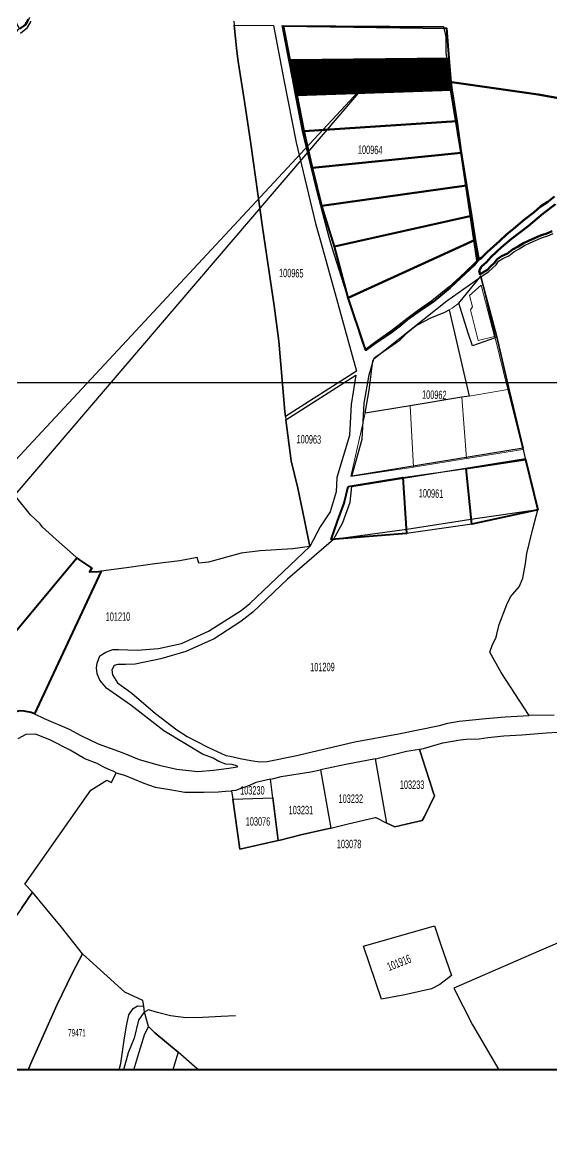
# Model space of a CAD drawing. Extents: x 776738 to 777032, y 9211875 to 9212308.
# Drawn here: x 776967.74 to 776979.16, y 9212188.5 to 9212212.59 of the extents above; entities that cross this region are included whole.
import ezdxf

# ---------------------------------------------------------------- set-up
doc = ezdxf.new("R2010")
doc.units = 0
doc.header["$MEASUREMENT"] = 0
doc.linetypes.add('DASHED', pattern=[0.75, 0.5, -0.25])
doc.layers.get('0').update_dxf_attribs({"linetype": 'CONTINUOUS'})
doc.styles.get("Standard").update_dxf_attribs({"font": 'arial.ttf'})

msp = doc.modelspace()

# ---------------------------------------------------------------- hatches: boundary and pattern name
at = {"linetype": 'Continuous'}
h = msp.add_hatch(dxfattribs=at)
h.set_pattern_fill('ANSI31', color=1, scale=0.135)
h.set_pattern_definition([(45, (427307.027866, 5066732.532363), (-0.01193242693252, 0.01193242693252), [])])
h.paths.add_polyline_path([(776973.524, 9212211.774), (776976.941, 9212211.811), (776976.99, 9212211.302), (776977.006, 9212211.132), (776973.673, 9212211.019)])

# ---------------------------------------------------------------- linework, layer by layer
at = {"color": 1, "linetype": 'Continuous'}
for p, q in [((776975.383, 9212211.514), (776953.975, 9212188.515)), ((776955.704, 9212188.499), (776975.383, 9212211.514))]:
    msp.add_line(p, q, dxfattribs=at)
at = {"color": 1, "linetype": 'Continuous', "lineweight": 0}
for p, q in [((776977.389, 9212206.694, 0.747), (776977.639, 9212206.918, -100.804)), ((776977.639, 9212206.918, -100.804), (776977.932, 9212205.811, 0.641)), ((776977.454, 9212206.449, 0.735), (776977.389, 9212206.694, 0.747)), ((776977.013, 9212206.424, 0.75), (776976.951, 9212206.389, 0.751)), ((776977.159, 9212206.531, 0.764), (776977.013, 9212206.424, 0.75)), ((776977.412, 9212206.387, 0.642), (776977.454, 9212206.449, 0.735)), ((776977.58, 9212205.725, 0.636), (776977.412, 9212206.387, 0.642)), ((776977.932, 9212205.811, 0.641), (776977.58, 9212205.725, 0.636)), ((776978.217, 9212204.663, 0.366), (776977.947, 9212205.783, 0.519)), ((776978.217, 9212204.663, 0.366), (776977.386, 9212204.525, 0.432)), ((776978.544, 9212203.372, 0.182), (776978.217, 9212204.663, 0.366)), ((776977.222, 9212204.5, 0.438), (776977.326, 9212203.176, 0.234)), ((776976.184, 9212202.992, 0.331), (776976.11, 9212204.312, 0.507)), ((776976.184, 9212202.992, 0.331), (776976.11, 9212204.312, 0.507)), ((776974.83, 9212202.786, 0.343), (776975.142, 9212204.154, 0.51)), ((776977.326, 9212203.176, 0.234), (776978.544, 9212203.372, 0.182)), ((776976.184, 9212202.992, 0.331), (776974.83, 9212202.786, 0.343)), ((776977.326, 9212203.176, 0.234), (776976.184, 9212202.992, 0.331))]:
    msp.add_line(p, q, dxfattribs=at)
at = {"color": 5}
msp.add_line((776948.807, 9212204.814), (776996.781, 9212204.814), dxfattribs=at)
at = {"color": 7, "linetype": 'Continuous', "lineweight": 40}
msp.add_lwpolyline([(776948.807, 9212238.072), (776996.781, 9212238.072), (776996.781, 9212189.986), (776948.807, 9212189.986)], close=True, dxfattribs=at)
at = {"color": 7, "linetype": 'Continuous'}
for points in [[(776967.898, 9212212.695), (776967.822, 9212212.533), (776967.689, 9212212.444), (776962.507, 9212221.745)], [(776972.305, 9212212.617), (776972.314, 9212212.529), (776972.373, 9212211.966), (776972.402, 9212211.744), (776972.538, 9212210.88), (776972.67, 9212209.971), (776972.926, 9212208.169), (776973.176, 9212206.475), (776973.277, 9212205.706), (776973.403, 9212204.194), (776973.418, 9212204.083), (776973.428, 9212204.009), (776973.54, 9212203.128), (776973.683, 9212202.536), (776973.828, 9212201.85), (776973.944, 9212201.278), (776973.581, 9212201.229), (776972.872, 9212201.185), (776972.466, 9212201.137), (776971.761, 9212200.937), (776971.547, 9212200.921), (776971.514, 9212201.044), (776971.138, 9212200.97), (776970.601, 9212200.905), (776969.991, 9212200.815), (776969.445, 9212200.745), (776969.383, 9212200.736), (776969.188, 9212200.735), (776969.244, 9212200.809), (776968.96, 9212200.999), (776968.472, 9212201.431), (776968.169, 9212201.702), (776968.129, 9212201.768), (776967.921, 9212201.964), (776967.596, 9212202.368)], [(776967.702, 9212212.359), (776967.853, 9212212.476), (776967.935, 9212212.616)], [(776967.69, 9212197.731), (776967.785, 9212197.723), (776967.93, 9212197.696), (776968.002, 9212197.67), (776969.445, 9212200.745), (776969.383, 9212200.736), (776969.188, 9212200.735), (776969.244, 9212200.809), (776968.96, 9212200.999), (776968.472, 9212201.431), (776968.169, 9212201.702), (776968.129, 9212201.768), (776967.921, 9212201.964), (776967.596, 9212202.368)], [(776967.733, 9212193.481), (776967.962, 9212193.818), (776967.794, 9212193.989), (776969.222, 9212196.021), (776969.566, 9212196.238), (776969.664, 9212196.186), (776969.763, 9212196.391), (776969.705, 9212196.428), (776969.622, 9212196.459), (776969.487, 9212196.521), (776969.356, 9212196.592), (776969.091, 9212196.699), (776968.776, 9212196.882), (776968.336, 9212197.105), (776968.028, 9212197.225), (776967.816, 9212197.221), (776967.646, 9212197.126)], [(776971.542, 9212189.986), (776971.459, 9212190.054), (776971.103, 9212190.369), (776970.85, 9212190.571), (776970.604, 9212190.786), (776970.467, 9212190.918), (776970.379, 9212191.229), (776970.36, 9212191.361), (776970.343, 9212191.484), (776969.956, 9212191.662), (776969.041, 9212192.487), (776968.587, 9212193.064), (776968.273, 9212193.446), (776967.962, 9212193.818), (776967.794, 9212193.989), (776969.222, 9212196.021), (776969.566, 9212196.238), (776969.664, 9212196.186), (776969.763, 9212196.391), (776969.944, 9212196.347), (776970.36, 9212196.17), (776970.608, 9212196.082), (776970.927, 9212196.036), (776971.245, 9212195.977), (776971.656, 9212195.976), (776971.976, 9212195.983), (776972.125, 9212195.995), (776972.258, 9212196.007), (776972.281, 9212195.823), (776972.433, 9212194.748), (776973.265, 9212194.937), (776973.265, 9212194.937), (776973.302, 9212194.943), (776973.752, 9212195.054), (776974.261, 9212195.168), (776974.402, 9212195.203), (776974.771, 9212195.293), (776975.353, 9212195.429), (776975.368, 9212195.431), (776975.609, 9212195.311), (776975.779, 9212195.226), (776976.024, 9212195.284), (776976.366, 9212195.362), (776976.419, 9212195.449), (776976.634, 9212195.9), (776976.609, 9212195.975), (776976.527, 9212196.228), (776976.368, 9212196.716), (776976.31, 9212196.904), (776976.397, 9212196.918), (776976.816, 9212197.044), (776977.191, 9212197.105), (776977.322, 9212197.123), (776977.596, 9212197.127), (776977.788, 9212197.156), (776978.128, 9212197.192), (776978.517, 9212197.211), (776979.055, 9212197.26), (776979.762, 9212197.302)], [(776967.869, 9212189.986), (776967.949, 9212190.168), (776968.195, 9212190.717), (776968.484, 9212191.381), (776968.825, 9212192.081), (776969.041, 9212192.487), (776968.587, 9212193.064), (776968.273, 9212193.446), (776967.962, 9212193.818), (776967.733, 9212193.481), (776967.31, 9212192.879), (776966.873, 9212192.235), (776966.467, 9212191.576), (776965.963, 9212190.786), (776965.72, 9212190.383), (776966.022, 9212190.279), (776966.408, 9212190.178), (776966.862, 9212190.043), (776967.078, 9212189.986)], [(776981.833, 9212193.795), (776981.814, 9212193.787), (776980.328, 9212193.164), (776978.885, 9212192.546), (776977.054, 9212191.748), (776977.457, 9212190.957), (776978.022, 9212189.986)], [(776969.832, 9212189.986), (776969.864, 9212190.121), (776969.936, 9212190.626), (776969.987, 9212190.934), (776970.043, 9212191.17), (776970.132, 9212191.31), (776970.227, 9212191.366), (776970.36, 9212191.361), (776970.343, 9212191.484), (776969.956, 9212191.662), (776969.041, 9212192.487), (776968.825, 9212192.081), (776968.484, 9212191.381), (776968.195, 9212190.717), (776967.949, 9212190.168), (776967.869, 9212189.986)], [(776970.145, 9212189.986), (776970.234, 9212190.275), (776970.38, 9212190.74), (776970.467, 9212190.918), (776970.604, 9212190.786), (776970.85, 9212190.571), (776971.103, 9212190.369), (776971.026, 9212190.108), (776970.986, 9212189.986)]]:
    msp.add_lwpolyline(points, dxfattribs=at)
at = {"color": 5, "linetype": 'Continuous'}
msp.add_lwpolyline([(776967.86, 9212212.659), (776967.788, 9212212.53), (776967.629, 9212212.413), (776967.55, 9212212.291), (776967.507, 9212212.21), (776967.47, 9212212.036), (776967.417, 9212211.965), (776967.369, 9212211.872), (776967.212, 9212211.664), (776967.02, 9212211.189), (776966.815, 9212210.429), (776966.475, 9212209.439)], dxfattribs=at)
at = {"color": 7, "linetype": 'Continuous'}
for points in [[(776974.068, 9212208.251), (776974.181, 9212207.843), (776974.546, 9212206.519), (776974.554, 9212206.493), (776974.949, 9212205.059), (776973.418, 9212204.083), (776973.403, 9212204.194), (776973.277, 9212205.706), (776973.176, 9212206.475), (776972.926, 9212208.169), (776972.67, 9212209.971), (776972.538, 9212210.88), (776972.402, 9212211.744), (776972.373, 9212211.966), (776972.314, 9212212.529), (776973.162, 9212212.524), (776973.384, 9212211.347), (776973.652, 9212209.999)], [(776973.345, 9212212.523), (776976.833, 9212212.502), (776976.882, 9212212.279), (776976.881, 9212211.948), (776976.958, 9212211.306), (776977.226, 9212209.691), (776977.556, 9212207.451), (776977.478, 9212207.369), (776977.18, 9212207.092), (776976.955, 9212206.88), (776976.767, 9212206.729), (776976.578, 9212206.58), (776976.34, 9212206.414), (776976.211, 9212206.321), (776976.041, 9212206.188), (776975.875, 9212206.063), (776975.695, 9212205.927), (776975.517, 9212205.801), (776975.351, 9212205.678), (776975.14, 9212205.524), (776975.055, 9212205.771), (776974.778, 9212206.618), (776974.434, 9212207.699), (776974.366, 9212207.949), (776974.228, 9212208.462), (776974.147, 9212208.77), (776974.089, 9212208.991), (776973.964, 9212209.494), (776973.79, 9212210.238), (776973.644, 9212210.979), (776973.569, 9212211.369), (776973.497, 9212211.741)], [(776974.848, 9212202.797), (776975.073, 9212203.592), (776975.118, 9212204.37), (776975.227, 9212204.984), (776975.323, 9212205.331), (776976.9, 9212206.579), (776977.637, 9212207.096), (776977.973, 9212205.829), (776978.248, 9212204.66), (776978.549, 9212203.397)], [(776974.848, 9212202.797), (776975.073, 9212203.592), (776975.118, 9212204.37), (776975.227, 9212204.984), (776975.323, 9212205.331), (776976.9, 9212206.579), (776977.637, 9212207.096), (776977.973, 9212205.829), (776978.248, 9212204.66), (776978.549, 9212203.397)], [(776974.941, 9212204.975), (776974.838, 9212204.342), (776974.802, 9212203.673), (776974.53, 9212202.769), (776974.512, 9212202.461), (776974.386, 9212202.027), (776974.168, 9212201.701), (776973.944, 9212201.278), (776973.828, 9212201.85), (776973.683, 9212202.536), (776973.54, 9212203.128), (776973.428, 9212204.009)], [(776974.85, 9212202.573), (776978.601, 9212203.179), (776978.864, 9212202.072), (776977.512, 9212201.873), (776976.036, 9212201.642), (776974.454, 9212201.426), (776974.656, 9212201.797), (776974.819, 9212202.235)], [(776974.85, 9212202.573), (776978.601, 9212203.179), (776978.864, 9212202.072), (776977.512, 9212201.873), (776976.036, 9212201.642), (776974.454, 9212201.426), (776974.656, 9212201.797), (776974.819, 9212202.235)], [(776978.864, 9212202.072), (776977.512, 9212201.873), (776976.036, 9212201.642), (776974.454, 9212201.426), (776973.465, 9212200.575), (776972.718, 9212199.864), (776972.459, 9212199.657), (776971.882, 9212199.284), (776971.27, 9212199.015), (776970.732, 9212198.854), (776970.18, 9212198.74), (776969.971, 9212198.732), (776969.805, 9212198.732), (776969.72, 9212198.711), (776969.676, 9212198.62), (776969.685, 9212198.51), (776969.798, 9212198.338), (776970.105, 9212198.11), (776970.612, 9212197.677), (776971.075, 9212197.322), (776971.296, 9212197.176), (776971.732, 9212196.958), (776971.849, 9212196.901), (776972.134, 9212196.77), (776972.229, 9212196.754), (776972.44, 9212196.705), (776972.669, 9212196.663), (776972.866, 9212196.63), (776973.022, 9212196.636), (776973.631, 9212196.762), (776974.913, 9212197.061), (776975.86, 9212197.239), (776976.743, 9212197.417), (776976.922, 9212197.468), (776977.166, 9212197.507), (776977.746, 9212197.569), (776978.158, 9212197.601), (776978.679, 9212197.631), (776978.071, 9212198.556), (776977.828, 9212198.999), (776977.888, 9212199.166), (776977.956, 9212199.297), (776977.978, 9212199.379), (776977.978, 9212199.385), (776978.031, 9212199.593), (776978.197, 9212200.027), (776978.276, 9212200.189), (776978.463, 9212200.408), (776978.538, 9212200.593), (776978.596, 9212200.912), (776978.629, 9212201.129), (776978.681, 9212201.333), (776978.759, 9212201.66)], [(776973.944, 9212201.278), (776973.581, 9212201.229), (776972.872, 9212201.185), (776972.466, 9212201.137), (776971.761, 9212200.937), (776971.547, 9212200.921), (776971.514, 9212201.044), (776971.138, 9212200.97), (776970.601, 9212200.905), (776969.991, 9212200.815), (776969.445, 9212200.745), (776968.002, 9212197.67), (776968.211, 9212197.563), (776968.75, 9212197.337), (776969.007, 9212197.2), (776969.38, 9212197.022), (776969.893, 9212196.835), (776970.262, 9212196.685), (776970.695, 9212196.557), (776971.073, 9212196.475), (776971.528, 9212196.424), (776971.867, 9212196.453), (776972.145, 9212196.487), (776972.384, 9212196.525), (776972.387, 9212196.539), (776972.27, 9212196.575), (776972.134, 9212196.583), (776971.983, 9212196.638), (776971.856, 9212196.708), (776971.629, 9212196.797), (776970.797, 9212197.302), (776970.084, 9212197.855), (776969.558, 9212198.219), (776969.412, 9212198.395), (776969.357, 9212198.532), (776969.345, 9212198.662), (776969.36, 9212198.758), (776969.416, 9212198.916), (776969.543, 9212198.996), (776969.697, 9212199.053), (776969.814, 9212199.057), (776970.217, 9212199.043), (776970.681, 9212199.079), (776971.173, 9212199.188), (776971.76, 9212199.449), (776972.463, 9212199.899), (776972.649, 9212200.047)], [(776975.609, 9212195.311), (776975.361, 9212196.694), (776974.725, 9212196.574), (776974.177, 9212196.462), (776974.402, 9212195.203), (776974.402, 9212195.203), (776974.402, 9212195.203), (776974.771, 9212195.293), (776975.353, 9212195.429), (776975.353, 9212195.429), (776975.368, 9212195.431), (776975.368, 9212195.431)], [(776975.609, 9212195.311), (776975.361, 9212196.694), (776975.392, 9212196.7), (776976.033, 9212196.862), (776976.31, 9212196.904), (776976.31, 9212196.904), (776976.368, 9212196.716), (776976.527, 9212196.228), (776976.609, 9212195.975), (776976.609, 9212195.975), (776976.634, 9212195.9), (776976.419, 9212195.449), (776976.366, 9212195.362), (776976.024, 9212195.284), (776975.779, 9212195.226)], [(776973.146, 9212195.853), (776973.095, 9212196.254), (776973.166, 9212196.269), (776973.324, 9212196.316), (776973.966, 9212196.419), (776974.177, 9212196.462), (776974.177, 9212196.462), (776974.177, 9212196.462), (776974.402, 9212195.203), (776974.402, 9212195.203), (776974.402, 9212195.203), (776974.261, 9212195.168), (776973.752, 9212195.054), (776973.302, 9212194.943), (776973.265, 9212194.937), (776973.265, 9212194.937), (776973.265, 9212194.937)], [(776973.146, 9212195.853), (776973.095, 9212196.254), (776972.781, 9212196.186), (776972.644, 9212196.118), (776972.345, 9212196.015), (776972.258, 9212196.007), (776972.281, 9212195.823), (776973.146, 9212195.853)], [(776973.265, 9212194.937), (776972.433, 9212194.748), (776972.281, 9212195.823), (776973.146, 9212195.853)], [(776976.637, 9212193.089), (776976.78, 9212192.661), (776977.003, 9212192.021), (776976.747, 9212191.825), (776976.57, 9212191.736), (776975.996, 9212191.603), (776975.491, 9212191.513), (776975.106, 9212192.65)], [(776975.106, 9212192.65), (776976.637, 9212193.089), (776976.78, 9212192.661), (776977.003, 9212192.021), (776976.747, 9212191.825), (776976.57, 9212191.736), (776975.996, 9212191.603), (776975.491, 9212191.513)]]:
    msp.add_lwpolyline(points, close=True, dxfattribs=at)
at = {"color": 1, "linetype": 'Continuous', "lineweight": 40}
for points in [[(776973.375, 9212212.517), (776976.893, 9212212.465), (776976.941, 9212211.811), (776973.524, 9212211.774), (776973.375, 9212212.517)], [(776973.524, 9212211.774), (776976.941, 9212211.811), (776976.99, 9212211.302), (776977.006, 9212211.132), (776973.673, 9212211.019), (776973.524, 9212211.774)], [(776973.673, 9212211.019), (776977.006, 9212211.132), (776977.117, 9212210.455), (776973.825, 9212210.238), (776973.673, 9212211.019)], [(776973.825, 9212210.238), (776977.117, 9212210.455), (776977.212, 9212209.771), (776974.004, 9212209.451), (776973.825, 9212210.238)], [(776974.004, 9212209.451), (776977.213, 9212209.771), (776977.326, 9212209.066), (776974.206, 9212208.629), (776974.004, 9212209.451)], [(776974.206, 9212208.629), (776977.326, 9212209.066), (776977.431, 9212208.413), (776974.477, 9212207.753), (776974.206, 9212208.629)], [(776974.477, 9212207.753), (776977.431, 9212208.413), (776977.514, 9212207.898), (776974.775, 9212206.648), (776974.477, 9212207.753)], [(776974.775, 9212206.648), (776977.514, 9212207.898), (776977.589, 9212207.463), (776977.496, 9212207.349), (776977.198, 9212207.071), (776976.973, 9212206.859), (776976.6, 9212206.551), (776976.415, 9212206.429), (776976.228, 9212206.3), (776976.054, 9212206.175), (776975.893, 9212206.042), (776975.712, 9212205.907), (776975.534, 9212205.78), (776975.373, 9212205.677), (776975.154, 9212205.516), (776975.111, 9212205.639), (776974.775, 9212206.648)], [(776974.775, 9212202.575), (776975.951, 9212202.765), (776975.951, 9212202.765), (776976.031, 9212201.561), (776976.031, 9212201.561), (776974.403, 9212201.427), (776974.54, 9212201.827), (776974.688, 9212202.211), (776974.775, 9212202.575)]]:
    msp.add_lwpolyline(points, dxfattribs=at)
at = {"color": 1, "linetype": 'Continuous', "lineweight": 50}
for points in [[(776979.227, 9212208.832), (776979.08, 9212208.719), (776978.924, 9212208.617), (776978.786, 9212208.496), (776978.578, 9212208.338), (776978.343, 9212208.136), (776978.189, 9212208.008), (776978.042, 9212207.873), (776977.906, 9212207.753), (776977.771, 9212207.632), (776977.646, 9212207.51), (776977.556, 9212207.451), (776977.226, 9212209.691), (776976.958, 9212211.306), (776978.873, 9212211.033), (776979.994, 9212210.831)], [(776979.244, 9212208.669), (776978.981, 9212208.468), (776978.659, 9212208.188), (776978.295, 9212207.916), (776978.074, 9212207.728), (776977.857, 9212207.527), (776977.76, 9212207.417), (776977.653, 9212207.318), (776977.599, 9212207.229), (776977.622, 9212207.148), (776977.666, 9212207.187), (776977.776, 9212207.252), (776977.842, 9212207.321), (776977.927, 9212207.399), (776977.977, 9212207.474), (776978.083, 9212207.545), (776978.213, 9212207.598), (776978.319, 9212207.688), (776978.437, 9212207.755), (776978.553, 9212207.824), (776978.675, 9212207.884), (776978.795, 9212207.934), (776978.921, 9212207.989), (776979.06, 9212208.036), (776979.172, 9212208.082)]]:
    msp.add_lwpolyline(points, dxfattribs=at)
at = {"color": 1, "linetype": 'Continuous'}
for points in [[(776977.637, 9212207.096), (776977.687, 9212207.136), (776977.804, 9212207.203), (776977.884, 9212207.284), (776977.965, 9212207.358), (776978.015, 9212207.433), (776978.112, 9212207.497), (776978.239, 9212207.548), (776978.345, 9212207.639), (776978.461, 9212207.704), (776978.578, 9212207.774), (776978.698, 9212207.833), (776978.815, 9212207.882), (776978.944, 9212207.937), (776979.08, 9212207.985), (776979.193, 9212208.03)], [(776979.219, 9212197.641), (776978.679, 9212197.631), (776978.071, 9212198.556), (776977.828, 9212198.999), (776977.888, 9212199.166), (776977.956, 9212199.297), (776977.978, 9212199.385), (776978.031, 9212199.593), (776978.197, 9212200.027), (776978.276, 9212200.189), (776978.463, 9212200.408), (776978.538, 9212200.593), (776978.596, 9212200.912), (776978.629, 9212201.129), (776978.681, 9212201.333), (776978.759, 9212201.66), (776978.864, 9212202.072), (776978.601, 9212203.179), (776978.549, 9212203.397), (776978.248, 9212204.66), (776977.973, 9212205.829), (776977.637, 9212207.096)], [(776974.775, 9212202.575), (776975.951, 9212202.765), (776977.318, 9212202.959), (776978.599, 9212203.154), (776978.864, 9212202.071), (776977.443, 9212201.76), (776976.031, 9212201.561), (776974.403, 9212201.427), (776974.54, 9212201.827), (776974.688, 9212202.211), (776974.775, 9212202.575)], [(776975.951, 9212202.765), (776977.318, 9212202.959), (776977.443, 9212201.76), (776976.031, 9212201.561), (776975.951, 9212202.765)], [(776977.318, 9212202.959), (776978.599, 9212203.154), (776978.864, 9212202.071), (776977.443, 9212201.76), (776977.318, 9212202.959)]]:
    msp.add_lwpolyline(points, dxfattribs=at)
at = {"color": 2}
for points in [[(776974.848, 9212202.797), (776975.073, 9212203.592), (776975.118, 9212204.37), (776975.227, 9212204.984), (776975.323, 9212205.331), (776976.9, 9212206.579), (776977.637, 9212207.096), (776977.973, 9212205.829), (776978.248, 9212204.66), (776978.549, 9212203.397)], [(776974.85, 9212202.573), (776978.601, 9212203.179), (776978.864, 9212202.072), (776977.512, 9212201.873), (776976.036, 9212201.642), (776974.454, 9212201.426), (776974.656, 9212201.797), (776974.819, 9212202.235)]]:
    msp.add_lwpolyline(points, close=True, dxfattribs=at)
at = {"color": 1, "linetype": 'Continuous'}
for points, elevation in [([(776977.159, 9212206.531), (776977.633, 9212207.114), (776977.947, 9212205.783), (776977.454, 9212205.612), (776977.363, 9212205.884), (776977.159, 9212206.531)], 0.764), ([(776975.303, 9212205.282), (776975.336, 9212205.345), (776975.353, 9212205.363), (776975.824, 9212205.689), (776975.87, 9212205.717), (776976.046, 9212205.887), (776976.143, 9212205.974), (776976.232, 9212206.04), (776976.285, 9212206.072), (776976.542, 9212206.206), (776976.857, 9212206.335), (776976.951, 9212206.389), (776977.386, 9212204.525), (776977.222, 9212204.5), (776976.11, 9212204.312), (776975.142, 9212204.154), (776975.229, 9212204.653), (776975.303, 9212205.282)], 0.751)]:
    msp.add_lwpolyline(points, dxfattribs=dict(at, elevation=elevation))
at = {"color": 6, "linetype": 'Continuous', "lineweight": 40}
msp.add_lwpolyline([(776977.318, 9212202.959), (776977.318, 9212202.959), (776978.599, 9212203.154), (776978.864, 9212202.071), (776977.443, 9212201.76), (776977.443, 9212201.76), (776977.318, 9212202.959)], dxfattribs=at)
at = {"color": 7, "linetype": 'Continuous', "lineweight": 40}
msp.add_lwpolyline([(776968.917, 9212201.036), (776968.96, 9212200.999), (776969.244, 9212200.809), (776969.188, 9212200.735), (776969.383, 9212200.736), (776969.445, 9212200.745), (776968.002, 9212197.67), (776967.93, 9212197.696), (776967.785, 9212197.723), (776967.69, 9212197.731), (776967.599, 9212197.713), (776967.505, 9212197.661), (776967.414, 9212197.58), (776967.325, 9212197.495), (776966.614, 9212196.667), (776966.568, 9212197.075), (776966.434, 9212197.519), (776966.344, 9212197.961), (776966.271, 9212198.358), (776966.189, 9212198.863), (776966.181, 9212198.902), (776966.925, 9212198.642), (776968.917, 9212201.036)], dxfattribs=at)
at = {"color": 1, "linetype": 'DASHED'}
msp.add_lwpolyline([(776972.345, 9212191.15), (776972.032, 9212191.134), (776971.634, 9212191.112), (776971.267, 9212191.107), (776970.939, 9212191.15), (776970.659, 9212191.225), (776970.465, 9212191.279), (776970.363, 9212191.22), (776970.249, 9212191.058), (776970.158, 9212190.665), (776970.026, 9212190.35), (776969.928, 9212189.986)], dxfattribs=at)

# ---------------------------------------------------------------- texts
at = {"color": 7, "width": 0.5}
for s, height, rotation, p in [('100964', 0.1818, 358.7, (776974.981, 9212209.754)), ('100965', 0.1818, 358.7, (776973.279, 9212207.093)), ('100962', 0.1818, 358.7, (776976.365, 9212204.468)), ('100963', 0.1818, 358.7, (776973.658, 9212203.507)), ('100961', 0.1818, 358.7, (776976.294, 9212202.339)), ('101210', 0.1818, 0.3, (776969.541, 9212199.674)), ('101209', 0.1818, 0.3, (776973.953, 9212198.585)), ('101916', 0.1821, 21.6, (776975.656, 9212192.115)), ('79471', 0.1571, 0.3, (776968.73, 9212190.705))]:
    msp.add_text(s, height=height, rotation=rotation, dxfattribs=at).set_placement(p)
for s, p in [('103233', (776975.887, 9212196.047)), ('103230', (776972.441, 9212195.925)), ('103232', (776974.565, 9212195.745)), ('103231', (776973.488, 9212195.5)), ('103076', (776972.562, 9212195.254)), ('103078', (776974.528, 9212194.768))]:
    msp.add_text(s, height=0.1818, dxfattribs=at).set_placement(p)

doc.saveas('drawing.dxf')
